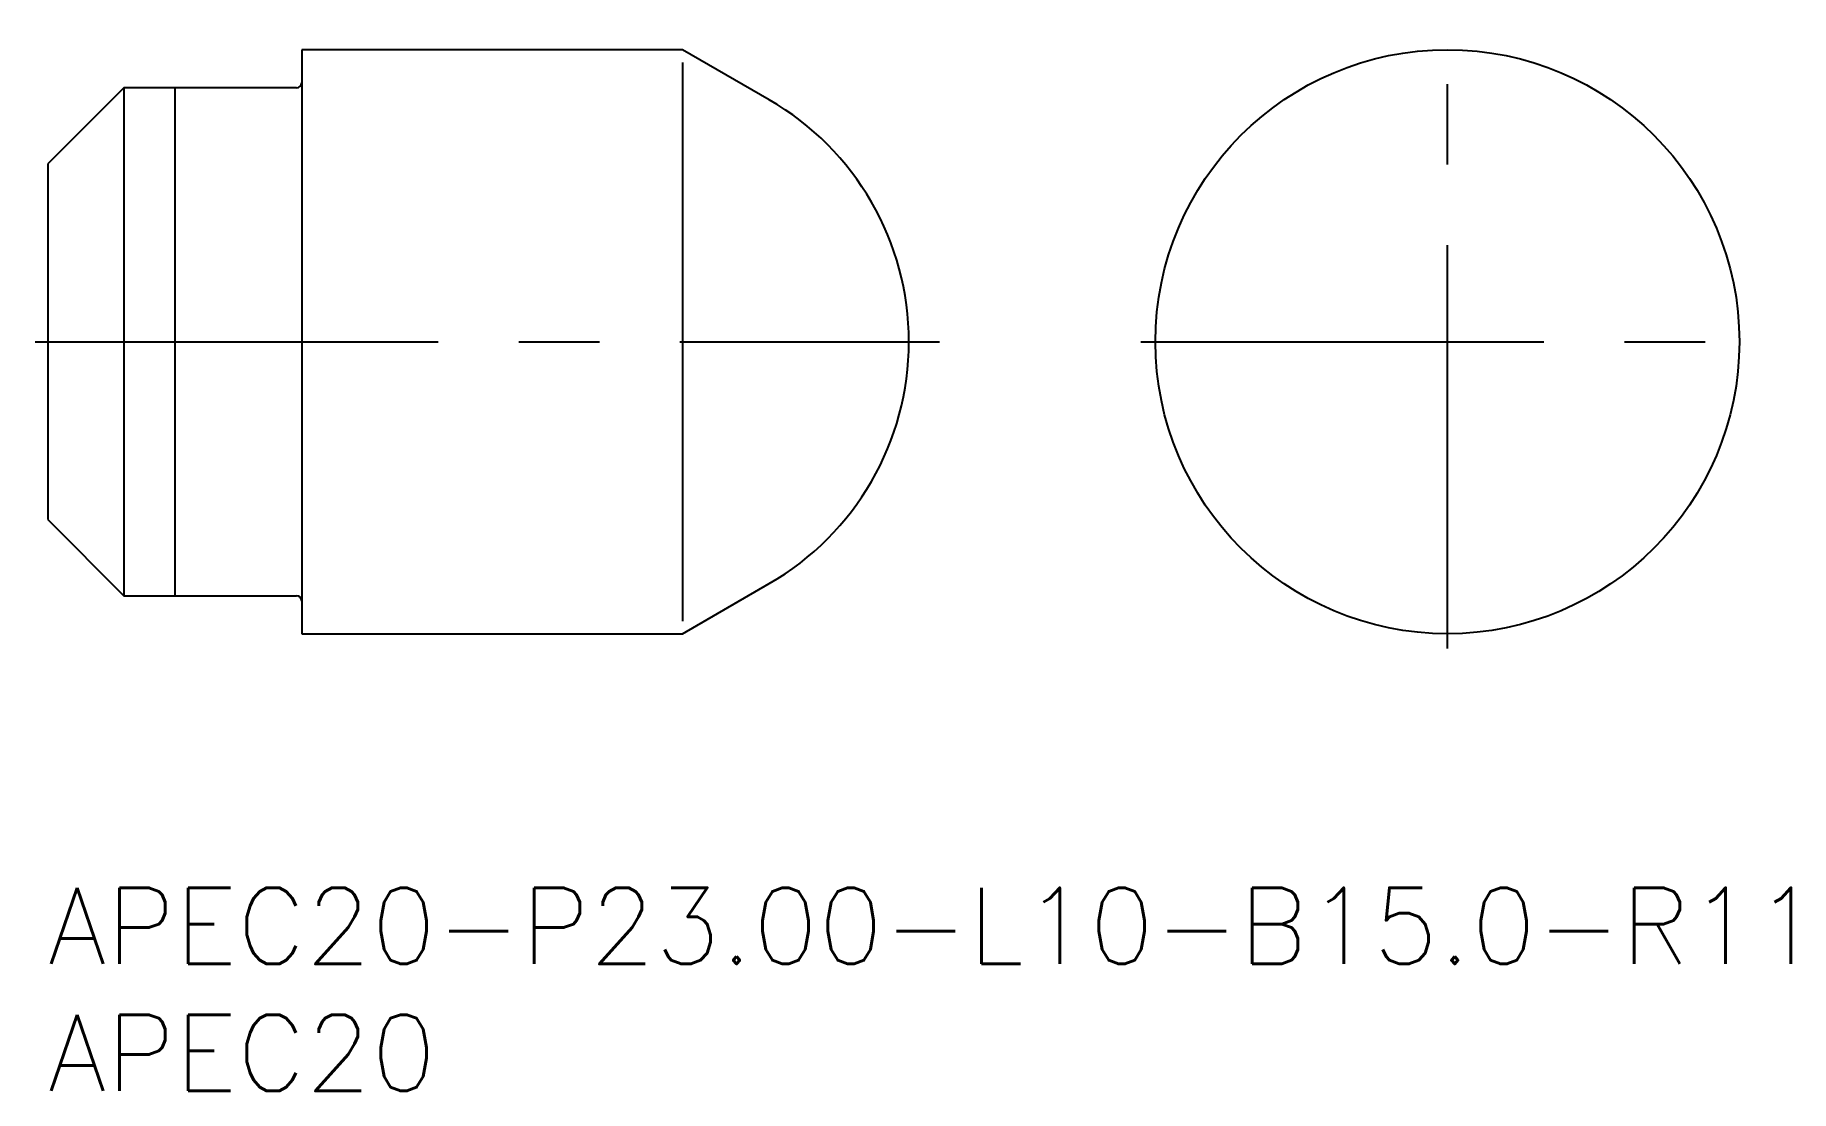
# Model space of a CAD drawing. Extents: x -0.5 to 68.7, y -8 to 33.6.
import ezdxf

# ---------------------------------------------------------------- set-up
doc = ezdxf.new("R2010")
doc.units = 0
doc.header["$LTSCALE"] = 0.5
doc.linetypes.add('CENTER', pattern=[50.8, 31.75, -6.35, 6.35, -6.35])
for name, color, linetype in [('MSM_CENTER', 1, 'CENTER'), ('MSM_CONTINUOUS', 7, 'CONTINUOUS'), ('MSM_NARROW', 5, 'CONTINUOUS'), ('MSM_PART_NUMBER', 7, 'CONTINUOUS')]:
    doc.layers.add(name, color=color, linetype=linetype)
doc.styles.get("Standard").update_dxf_attribs({"font": 'txt.shx', "height": 1, "bigfont": 'bigfont.shx'})

# ---------------------------------------------------------------- blocks, each defined once
blk = doc.blocks.new('*U13')
at = {"layer": 'MSM_PART_NUMBER'}
blk.add_text('APEC20-P23.00-L10-B15.0-R11', height=3, dxfattribs=at).set_placement((0, -3))
blk = doc.blocks.new('*U14')
at = {"layer": 'MSM_PART_NUMBER'}
blk.add_text('APEC20', height=3, dxfattribs=at).set_placement((0, -8))

msp = doc.modelspace()

# ---------------------------------------------------------------- linework, layer by layer
at = {"layer": 'MSM_CENTER'}
for p, q in [((55.128, 9.425), (55.128, 33.575)), ((-0.5, 21.5), (35.125, 21.5)), ((43.053, 21.5), (67.203, 21.5))]:
    msp.add_line(p, q, dxfattribs=at)
at = {"layer": 'MSM_CONTINUOUS'}
for p, q in [((25, 33), (10, 33)), ((10, 33), (10, 10)), ((28.419, 31.026), (25, 33)), ((3, 31.5), (0, 28.5)), ((9.8, 31.5), (3, 31.5)), ((3, 31.5), (3, 11.5)), ((0, 28.5), (0, 14.5)), ((0, 14.5), (3, 11.5)), ((25, 10), (28.419, 11.974)), ((3, 11.5), (9.8, 11.5)), ((10, 10), (25, 10))]:
    msp.add_line(p, q, dxfattribs=at)
msp.add_circle((55.128, 21.5), 11.5, dxfattribs=at)
for centre, radius, start, end in [((9.8, 31.7), 0.2, 270, 0), ((22.919, 21.5), 11, 300, 60), ((9.8, 11.3), 0.2, 0, 90)]:
    msp.add_arc(centre, radius, start, end, dxfattribs=at)
at = {"layer": 'MSM_NARROW'}
for p, q in [((25, 32.5), (25, 10.5)), ((5, 31.5), (5, 11.5))]:
    msp.add_line(p, q, dxfattribs=at)

# ---------------------------------------------------------------- block references
at = {"layer": 'MSM_CONTINUOUS'}
for name in ['*U13', '*U14']:
    msp.add_blockref(name, (0, 0), dxfattribs=at)

doc.saveas('drawing.dxf')
